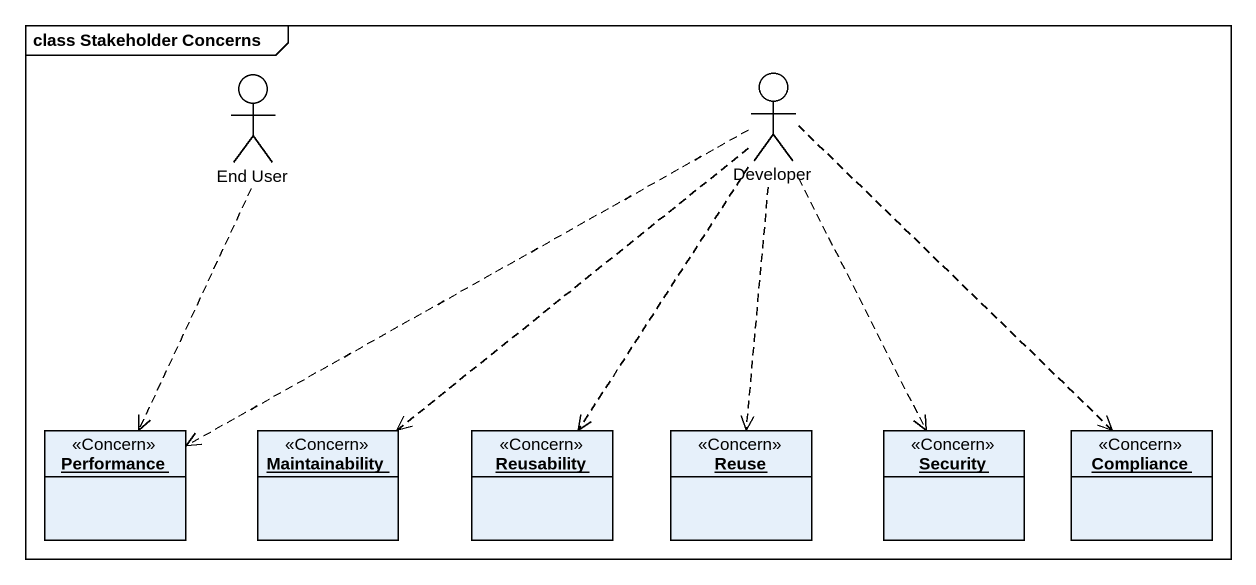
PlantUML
@startuml
mainframe class Stakeholder Concerns
allowmixing
hide circle
hide empty members
actor "End User" as End_User
actor Developer
object Performance <<Concern>>
object Maintainability <<Concern>>
object Reusability <<Concern>>
object Reuse <<Concern>>
object Security <<Concern>>
object Compliance <<Concern>>
End_User ..> Performance
Developer .left.> Performance
Developer ..> Maintainability
Developer ..> Reusability
Developer ..> Reuse
Developer ..> Security
Developer ..> Compliance
@enduml
